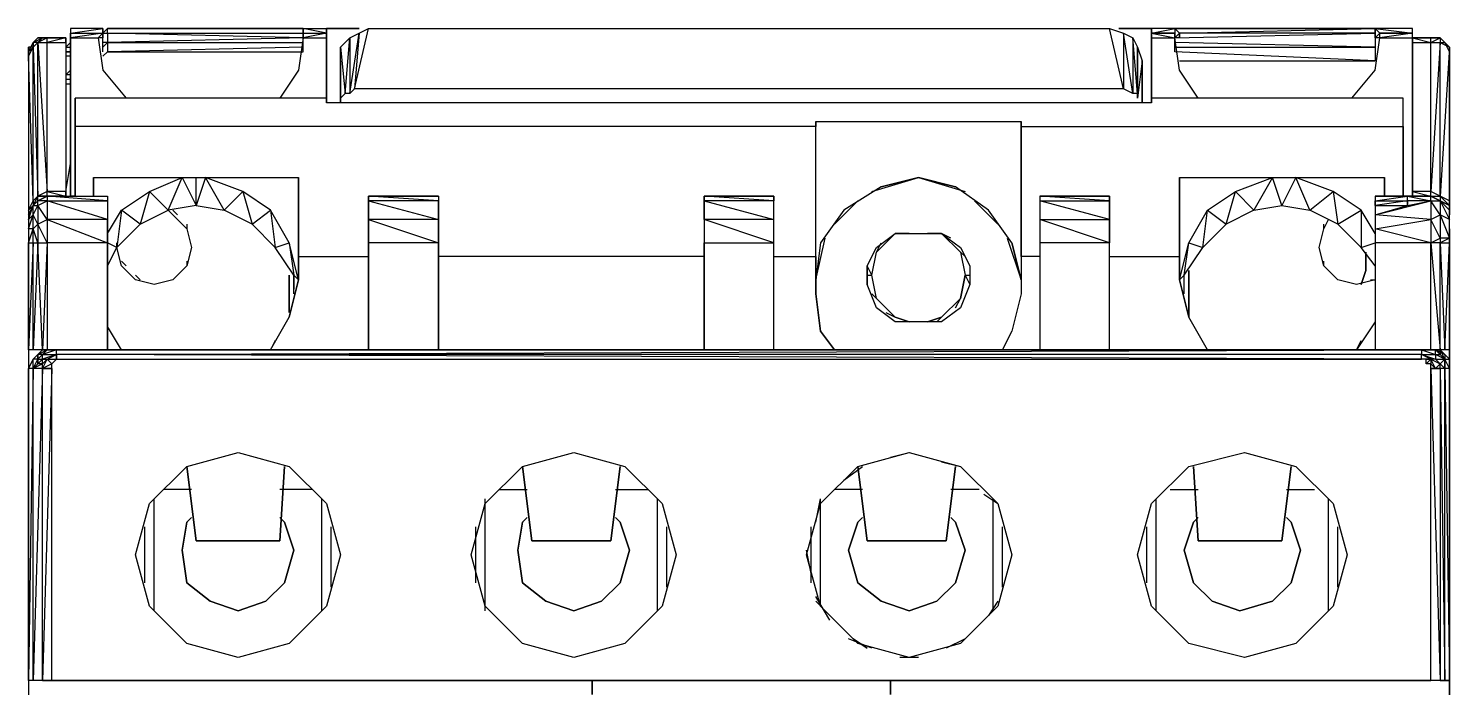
# Model space of a CAD drawing. Extents: x 0 to 45, y 0 to 74.8.
# Drawn here: x 0 to 44.97, y 53.93 to 74.81 of the extents above; entities that cross this region are included whole.
import ezdxf

# ---------------------------------------------------------------- set-up
doc = ezdxf.new("R2010")
doc.units = 0

# ---------------------------------------------------------------- blocks, each defined once
blk = doc.blocks.new('con-1')
at = {"flags": 128}
for points in [[(-22746.393, 27737.606), (-22746.393, 27737.459), (-22746.393, 27737.312), (-22746.393, 27732.292)], [(-22745.362, 27737.312), (-22745.509, 27737.312), (-22745.362, 27737.459), (-22745.214, 27737.606)], [(-22745.362, 27737.312), (-22745.362, 27737.606)], [(-22745.214, 27737.459), (-22745.214, 27737.606), (-22745.362, 27737.459), (-22745.214, 27737.459), (-22745.214, 27737.164), (-22745.362, 27737.164)], [(-22739.024, 27737.606), (-22739.024, 27737.459), (-22738.287, 27737.459), (-22739.024, 27737.606), (-22738.287, 27737.606)], [(-22739.024, 27737.312), (-22739.024, 27737.606), (-22739.024, 27737.459), (-22738.287, 27737.459), (-22739.024, 27737.312), (-22738.287, 27737.312)], [(-22738.287, 27735.395), (-22738.287, 27736.28), (-22738.287, 27737.606)], [(-22738.287, 27737.606), (-22738.287, 27736.28)], [(-22712.623, 27735.395), (-22712.623, 27735.543), (-22712.771, 27735.543), (-22713.066, 27735.69), (-22713.508, 27737.606), (-22713.066, 27737.459), (-22712.771, 27737.312), (-22712.623, 27737.017), (-22712.476, 27736.575), (-22712.476, 27735.248), (-22712.476, 27736.575), (-22712.623, 27735.395), (-22712.623, 27737.017), (-22712.623, 27735.543), (-22712.771, 27737.312), (-22712.771, 27735.543), (-22713.066, 27737.459), (-22713.066, 27735.69), (-22737.402, 27735.69), (-22737.55, 27735.543), (-22737.697, 27735.543), (-22737.845, 27735.395), (-22737.845, 27736.575), (-22737.845, 27735.248), (-22737.845, 27736.575), (-22737.845, 27737.017), (-22737.55, 27737.312), (-22737.255, 27737.459), (-22736.96, 27737.606), (-22713.508, 27737.606)], [(-22737.845, 27735.395), (-22737.845, 27737.017), (-22737.697, 27735.543), (-22737.55, 27737.312), (-22737.55, 27735.543), (-22737.255, 27737.459), (-22737.402, 27735.69), (-22736.96, 27737.606)], [(-22712.181, 27736.28), (-22712.181, 27737.606)], [(-22711.297, 27737.312), (-22711.297, 27737.459), (-22711.444, 27737.606), (-22711.444, 27737.459), (-22712.181, 27737.459), (-22711.444, 27737.606), (-22712.181, 27737.606), (-22712.181, 27736.28)], [(-22711.444, 27737.606), (-22705.107, 27737.606), (-22711.444, 27737.606), (-22711.444, 27737.312)], [(-22705.107, 27737.459), (-22705.107, 27737.606), (-22705.107, 27737.312), (-22705.107, 27737.606)], [(-22704.959, 27737.312), (-22704.959, 27737.459), (-22705.107, 27737.606), (-22705.107, 27737.459), (-22705.107, 27737.312), (-22704.959, 27737.459)], [(-22703.927, 27732.292), (-22703.927, 27737.312), (-22703.927, 27737.459), (-22703.927, 27737.606)], [(-22747.425, 27737.312), (-22747.572, 27737.164), (-22747.572, 27737.017)], [(-22747.425, 27737.312), (-22747.572, 27737.164), (-22747.278, 27737.312), (-22747.425, 27737.164)], [(-22747.572, 27737.017), (-22747.425, 27737.164), (-22747.572, 27737.164)], [(-22747.13, 27737.312), (-22747.278, 27737.312), (-22747.13, 27737.312), (-22747.425, 27737.312)], [(-22746.541, 27737.164), (-22746.541, 27732.439), (-22747.13, 27732.439), (-22747.13, 27737.164)], [(-22746.541, 27737.312), (-22746.541, 27737.164), (-22746.541, 27732.439), (-22746.541, 27732.292)], [(-22746.393, 27737.164), (-22746.541, 27737.017), (-22746.393, 27737.017)], [(-22746.246, 27732.292), (-22746.393, 27732.292), (-22746.393, 27737.312), (-22745.509, 27737.312), (-22745.362, 27736.28), (-22744.625, 27735.395)], [(-22745.362, 27736.869), (-22745.362, 27737.312), (-22745.362, 27737.459)], [(-22745.362, 27737.017), (-22745.214, 27737.164), (-22745.214, 27736.869), (-22745.362, 27736.722)], [(-22739.024, 27737.017), (-22745.214, 27736.869), (-22739.024, 27736.869), (-22739.024, 27737.312)], [(-22739.024, 27737.312), (-22745.214, 27737.164), (-22739.024, 27737.164)], [(-22739.024, 27737.312), (-22739.171, 27736.28), (-22739.761, 27735.395)], [(-22712.181, 27737.459), (-22711.444, 27737.459)], [(-22712.181, 27736.28), (-22712.181, 27737.312), (-22712.181, 27737.459), (-22711.444, 27737.312)], [(-22712.181, 27737.312), (-22711.444, 27737.312)], [(-22711.444, 27737.017), (-22705.107, 27737.017), (-22705.107, 27736.575), (-22711.444, 27736.869), (-22711.444, 27737.312), (-22705.107, 27737.459), (-22705.107, 27737.017), (-22711.444, 27737.164)], [(-22710.707, 27735.395), (-22711.297, 27736.28), (-22711.444, 27737.312), (-22711.297, 27737.459), (-22711.297, 27737.312), (-22711.444, 27737.312)], [(-22705.843, 27735.395), (-22705.107, 27736.28), (-22704.959, 27737.312), (-22705.107, 27737.312), (-22705.107, 27736.869)], [(-22703.927, 27737.312), (-22703.927, 27732.292), (-22704.222, 27732.292)], [(-22703.927, 27737.312), (-22703.927, 27737.164), (-22703.927, 27732.439), (-22703.927, 27732.292), (-22703.338, 27732.292)], [(-22703.927, 27732.439), (-22703.927, 27737.164), (-22703.338, 27737.164), (-22703.338, 27737.312)], [(-22703.338, 27737.312), (-22703.927, 27737.312), (-22703.338, 27737.164), (-22703.043, 27737.312), (-22703.043, 27737.164), (-22702.896, 27737.164), (-22703.043, 27737.312), (-22702.896, 27737.164), (-22702.748, 27737.017)], [(-22702.748, 27737.017), (-22702.896, 27737.164), (-22703.043, 27737.312), (-22703.338, 27737.312), (-22703.927, 27737.312), (-22703.927, 27737.164)], [(-22702.748, 27731.26), (-22702.748, 27731.555), (-22702.748, 27731.702), (-22702.748, 27731.849), (-22702.748, 27736.722), (-22702.748, 27732.144), (-22702.748, 27737.017), (-22703.043, 27732.292), (-22703.043, 27737.164), (-22703.338, 27732.439), (-22703.338, 27737.164), (-22703.043, 27737.164), (-22702.748, 27737.017)], [(-22747.72, 27736.869), (-22747.72, 27737.017), (-22747.72, 27736.869), (-22747.72, 27736.722), (-22747.72, 27731.849), (-22747.72, 27731.702), (-22747.72, 27731.555), (-22747.72, 27731.26), (-22747.72, 27730.818), (-22747.72, 27727.428), (-22747.72, 27716.946), (-22747.72, 27713.85), (-22747.72, 27687.138)], [(-22747.572, 27737.017), (-22747.72, 27737.017), (-22747.72, 27736.869), (-22747.72, 27736.722)], [(-22747.572, 27737.017), (-22747.72, 27736.869), (-22747.72, 27736.722)], [(-22747.72, 27736.722), (-22747.572, 27737.017)], [(-22746.393, 27736.722), (-22746.541, 27736.722)], [(-22703.927, 27736.132), (-22703.927, 27736.28), (-22703.927, 27736.869), (-22703.927, 27736.722)], [(-22702.748, 27736.722), (-22702.748, 27736.869), (-22702.748, 27737.017)], [(-22702.748, 27727.428), (-22702.748, 27730.818), (-22702.748, 27731.26), (-22702.748, 27731.555), (-22702.748, 27731.702), (-22702.748, 27731.849), (-22702.748, 27736.722)], [(-22746.393, 27736.132), (-22746.541, 27736.132), (-22746.393, 27736.28)], [(-22711.297, 27736.575), (-22705.107, 27736.575)], [(-22746.393, 27735.985), (-22746.541, 27735.985)], [(-22746.393, 27735.838), (-22746.541, 27735.838)], [(-22738.287, 27735.395), (-22746.246, 27735.395)], [(-22704.222, 27734.502), (-22704.222, 27735.395), (-22712.181, 27735.395), (-22712.181, 27735.248), (-22712.181, 27735.395)], [(-22704.222, 27734.502), (-22704.222, 27735.395)], [(-22712.181, 27735.248), (-22726.192, 27735.248), (-22734.888, 27735.248), (-22738.287, 27735.248)], [(-22724.129, 27730.376), (-22722.802, 27730.376), (-22722.802, 27734.502), (-22746.246, 27734.502)], [(-22722.802, 27730.376), (-22722.802, 27729.196), (-22722.655, 27728.017), (-22722.213, 27727.428), (-22722.655, 27728.017), (-22722.802, 27729.196), (-22722.802, 27730.376), (-22722.802, 27734.502), (-22722.802, 27734.659), (-22722.802, 27734.502)], [(-22716.603, 27730.818), (-22717.34, 27731.849), (-22718.38, 27732.586), (-22719.559, 27732.881), (-22720.739, 27732.586), (-22721.918, 27731.849), (-22722.655, 27730.818), (-22722.802, 27729.639), (-22722.802, 27734.659), (-22716.308, 27734.659)], [(-22716.308, 27734.502), (-22716.308, 27730.376), (-22716.308, 27734.502), (-22704.222, 27734.502)], [(-22746.541, 27732.439), (-22746.393, 27733.323)], [(-22745.656, 27732.292), (-22745.656, 27732.881), (-22742.856, 27732.881), (-22742.414, 27732.881)], [(-22745.214, 27731.112), (-22744.772, 27731.849), (-22743.888, 27732.439), (-22742.856, 27732.881)], [(-22742.414, 27731.997), (-22743.298, 27731.849), (-22742.856, 27732.881), (-22742.414, 27731.997), (-22742.414, 27732.881), (-22742.119, 27732.881), (-22739.171, 27732.881)], [(-22739.318, 27729.786), (-22739.908, 27730.67), (-22739.466, 27730.818), (-22740.055, 27731.849), (-22739.908, 27730.67), (-22740.645, 27731.407), (-22740.055, 27731.849), (-22740.94, 27732.439), (-22740.645, 27731.407), (-22741.529, 27731.849), (-22740.94, 27732.439), (-22742.119, 27732.881)], [(-22739.171, 27729.639), (-22739.171, 27730.376), (-22739.171, 27732.881), (-22739.171, 27730.376), (-22736.96, 27730.376)], [(-22721.033, 27732.439), (-22719.559, 27732.881), (-22718.077, 27732.439)], [(-22720.739, 27732.586), (-22719.559, 27732.881), (-22718.38, 27732.586)], [(-22713.508, 27730.376), (-22711.297, 27730.376), (-22711.297, 27732.881), (-22708.349, 27732.881), (-22707.612, 27732.881), (-22704.812, 27732.881)], [(-22711.297, 27732.881), (-22711.297, 27729.639), (-22711.002, 27730.818), (-22710.413, 27731.849), (-22709.528, 27732.439), (-22708.349, 27732.881)], [(-22705.107, 27731.112), (-22705.549, 27731.849), (-22705.549, 27730.67), (-22706.286, 27731.407), (-22705.549, 27731.849), (-22706.433, 27732.439), (-22706.286, 27731.407), (-22707.17, 27731.849), (-22706.433, 27732.439), (-22707.612, 27732.881)], [(-22747.425, 27732.144), (-22747.572, 27731.997), (-22747.72, 27731.702)], [(-22747.572, 27731.997), (-22747.425, 27732.292), (-22747.13, 27732.292), (-22747.13, 27732.439), (-22746.541, 27732.292), (-22747.13, 27732.292), (-22745.214, 27732.292), (-22745.214, 27732.144), (-22745.214, 27731.555), (-22745.214, 27730.818)], [(-22746.541, 27732.292), (-22746.541, 27732.439)], [(-22745.214, 27730.081), (-22744.919, 27730.67), (-22744.182, 27731.407), (-22743.298, 27731.849), (-22743.888, 27732.439), (-22744.182, 27731.407), (-22744.772, 27731.849), (-22744.919, 27730.67), (-22745.214, 27730.818)], [(-22734.741, 27732.292), (-22736.96, 27732.292)], [(-22734.741, 27730.818), (-22734.741, 27731.555), (-22736.96, 27731.555), (-22736.96, 27732.144), (-22734.741, 27731.555), (-22734.741, 27732.144), (-22736.96, 27732.144), (-22736.96, 27732.292), (-22736.96, 27732.144), (-22736.96, 27731.555), (-22736.96, 27730.818)], [(-22734.741, 27732.292), (-22734.741, 27732.144), (-22736.96, 27732.292), (-22734.741, 27732.292), (-22734.741, 27732.144), (-22734.741, 27731.555), (-22734.741, 27730.818)], [(-22724.129, 27727.428), (-22724.129, 27730.818), (-22724.129, 27731.555), (-22724.129, 27732.144), (-22724.129, 27732.292), (-22726.339, 27732.292)], [(-22724.129, 27727.428), (-22724.129, 27730.818), (-22724.129, 27731.555), (-22726.339, 27731.555), (-22726.339, 27732.144), (-22724.129, 27731.555), (-22724.129, 27732.144), (-22726.339, 27732.144), (-22726.339, 27732.292), (-22726.339, 27732.144), (-22726.339, 27731.555), (-22726.339, 27730.818)], [(-22722.213, 27731.407), (-22721.476, 27732.144)], [(-22717.782, 27732.144), (-22717.045, 27731.407)], [(-22713.508, 27727.428), (-22713.508, 27730.818), (-22713.508, 27731.555), (-22713.508, 27732.144), (-22713.508, 27732.292), (-22715.719, 27732.292), (-22715.719, 27732.144), (-22715.719, 27731.555), (-22715.719, 27730.818), (-22715.719, 27727.428)], [(-22715.719, 27732.292), (-22713.508, 27732.292), (-22713.508, 27732.144), (-22715.719, 27732.292), (-22715.719, 27732.144), (-22713.508, 27732.144), (-22713.508, 27731.555), (-22715.719, 27732.144), (-22715.719, 27731.555), (-22713.508, 27731.555), (-22713.508, 27730.818), (-22715.719, 27731.555), (-22715.719, 27730.818)], [(-22705.107, 27732.292), (-22705.107, 27732.144), (-22705.107, 27731.997), (-22705.107, 27731.702), (-22705.107, 27731.26), (-22705.107, 27730.818), (-22705.107, 27727.428)], [(-22704.075, 27731.997), (-22704.075, 27732.144), (-22705.107, 27731.997), (-22705.107, 27732.144), (-22704.075, 27732.144), (-22704.075, 27732.292), (-22703.338, 27732.292)], [(-22705.107, 27731.997), (-22704.075, 27731.997), (-22704.075, 27732.144), (-22704.075, 27732.292), (-22705.107, 27732.292)], [(-22705.107, 27731.997), (-22705.107, 27731.702), (-22704.075, 27731.997), (-22703.338, 27732.144), (-22703.338, 27732.292)], [(-22704.075, 27732.144), (-22704.075, 27731.997)], [(-22703.338, 27732.292), (-22703.927, 27732.292), (-22703.927, 27732.439)], [(-22703.338, 27732.292), (-22703.043, 27732.292), (-22703.338, 27732.439)], [(-22702.748, 27731.997), (-22703.043, 27732.144), (-22703.338, 27732.292)], [(-22703.338, 27732.292), (-22703.043, 27732.144), (-22702.748, 27731.997)], [(-22703.043, 27732.144), (-22703.338, 27732.292)], [(-22702.748, 27732.144), (-22702.748, 27731.702), (-22702.748, 27731.997)], [(-22747.72, 27731.849), (-22747.72, 27731.702), (-22747.572, 27731.997)], [(-22747.72, 27731.702), (-22747.572, 27731.997)], [(-22747.572, 27731.702), (-22747.572, 27731.997)], [(-22747.572, 27730.818), (-22747.572, 27731.26), (-22747.572, 27731.702)], [(-22743.298, 27731.849), (-22743.151, 27731.702), (-22742.708, 27731.26), (-22742.561, 27730.67), (-22742.708, 27730.081), (-22743.151, 27729.639), (-22743.74, 27729.491), (-22744.33, 27729.639), (-22744.772, 27730.081), (-22744.919, 27730.67), (-22744.919, 27730.818)], [(-22743.151, 27731.849), (-22743.003, 27731.702)], [(-22705.107, 27731.702), (-22705.107, 27731.26), (-22703.338, 27731.555), (-22703.338, 27730.818), (-22705.107, 27731.26), (-22705.107, 27730.818)], [(-22702.748, 27731.702), (-22702.748, 27731.997)], [(-22702.748, 27731.702), (-22702.748, 27731.849)], [(-22742.708, 27731.407), (-22742.708, 27731.26)], [(-22706.286, 27729.639), (-22706.728, 27730.081), (-22706.875, 27730.67), (-22706.728, 27731.26), (-22706.728, 27731.407)], [(-22706.728, 27731.26), (-22706.58, 27731.555)], [(-22745.214, 27730.818), (-22747.13, 27730.818), (-22747.13, 27727.428), (-22747.72, 27727.428), (-22747.72, 27716.946)], [(-22747.72, 27730.818), (-22747.72, 27727.428), (-22747.72, 27730.818), (-22747.572, 27730.818), (-22747.72, 27727.428)], [(-22722.655, 27730.818), (-22722.802, 27729.639), (-22722.507, 27730.965)], [(-22721.181, 27730.081), (-22720.886, 27730.67), (-22720.296, 27731.112), (-22718.823, 27731.112), (-22718.224, 27730.67), (-22717.93, 27730.081), (-22717.93, 27729.491), (-22718.224, 27728.754), (-22718.823, 27728.312), (-22720.296, 27728.312), (-22720.886, 27728.754), (-22721.181, 27729.491), (-22721.181, 27730.081), (-22721.181, 27729.491), (-22721.181, 27730.081), (-22721.181, 27729.491)], [(-22721.033, 27729.196), (-22720.886, 27729.049), (-22721.033, 27729.786), (-22720.886, 27730.523), (-22720.296, 27731.112)], [(-22720.296, 27728.459), (-22720.886, 27729.049), (-22721.033, 27729.786), (-22720.886, 27730.523), (-22720.296, 27731.112), (-22719.854, 27731.112), (-22720.296, 27731.112), (-22720.149, 27731.112)], [(-22720.886, 27730.523), (-22720.739, 27730.818)], [(-22718.823, 27731.112), (-22719.265, 27731.112), (-22718.823, 27731.112), (-22718.224, 27730.523), (-22718.077, 27729.786), (-22718.224, 27729.049), (-22718.077, 27729.786), (-22717.93, 27729.491)], [(-22718.528, 27730.965), (-22718.823, 27731.112), (-22718.224, 27730.523)], [(-22716.75, 27730.965), (-22716.308, 27729.639), (-22716.603, 27730.818), (-22716.308, 27729.639)], [(-22716.161, 27713.85), (-22702.748, 27713.85), (-22702.748, 27716.946), (-22703.043, 27716.946), (-22702.748, 27716.946), (-22702.748, 27727.428), (-22703.338, 27727.428), (-22703.338, 27730.818), (-22703.043, 27727.428), (-22703.043, 27730.818), (-22702.748, 27730.818), (-22702.748, 27730.965), (-22703.043, 27730.818), (-22702.896, 27727.428), (-22702.748, 27730.818), (-22702.748, 27727.428), (-22702.748, 27716.946), (-22702.748, 27713.85), (-22702.748, 27687.138)], [(-22713.508, 27727.428), (-22713.508, 27730.818), (-22715.719, 27730.818), (-22715.719, 27727.428)], [(-22711.297, 27729.639), (-22711.15, 27729.786), (-22711.002, 27730.818), (-22710.56, 27730.67)], [(-22705.107, 27730.081), (-22705.549, 27730.67), (-22705.107, 27730.818)], [(-22703.338, 27730.818), (-22703.043, 27730.965), (-22703.043, 27730.818), (-22703.338, 27730.818), (-22705.107, 27730.818), (-22705.107, 27727.428)], [(-22702.748, 27730.965), (-22703.043, 27730.965)], [(-22739.171, 27730.376), (-22739.171, 27729.639)], [(-22726.339, 27730.376), (-22734.741, 27730.376)], [(-22718.077, 27730.376), (-22718.224, 27730.523), (-22718.077, 27729.786), (-22717.93, 27729.786)], [(-22715.719, 27730.376), (-22716.308, 27730.376), (-22716.308, 27729.196), (-22716.603, 27728.017)], [(-22716.308, 27730.376), (-22716.308, 27729.196), (-22716.603, 27728.017)], [(-22710.413, 27727.428), (-22711.002, 27728.459), (-22711.297, 27729.639), (-22711.297, 27730.376)], [(-22711.15, 27729.196), (-22711.15, 27729.786), (-22710.56, 27730.67)], [(-22744.625, 27730.081), (-22744.772, 27730.228)], [(-22742.708, 27730.228), (-22742.708, 27730.081)], [(-22721.181, 27729.786), (-22721.033, 27729.786), (-22721.181, 27730.081)], [(-22706.728, 27730.081), (-22706.728, 27730.228)], [(-22744.182, 27729.639), (-22744.33, 27729.786)], [(-22743.003, 27729.786), (-22743.151, 27729.639)], [(-22739.908, 27727.722), (-22740.055, 27727.428), (-22739.466, 27728.459), (-22739.171, 27729.639)], [(-22739.318, 27729.196), (-22739.318, 27729.786), (-22739.318, 27729.344)], [(-22711.15, 27729.344), (-22711.15, 27729.786)], [(-22705.254, 27729.639), (-22705.107, 27729.639), (-22705.696, 27729.491), (-22706.286, 27729.639), (-22706.433, 27729.786)], [(-22720.591, 27728.607), (-22720.296, 27728.459), (-22720.886, 27729.049)], [(-22718.224, 27729.049), (-22718.823, 27728.459)], [(-22718.38, 27728.754), (-22718.224, 27729.049), (-22718.823, 27728.459)], [(-22744.772, 27727.428), (-22745.214, 27728.165)], [(-22718.823, 27728.459), (-22718.97, 27728.312)], [(-22705.107, 27728.312), (-22705.696, 27727.428), (-22705.549, 27727.722)], [(-22747.13, 27727.428), (-22747.72, 27727.428)], [(-22747.72, 27726.829), (-22747.572, 27727.133), (-22747.425, 27727.28), (-22747.278, 27727.428), (-22746.983, 27727.428), (-22703.338, 27727.428), (-22703.19, 27727.428), (-22702.896, 27727.28), (-22702.748, 27727.133), (-22702.748, 27726.829), (-22702.748, 27716.946)], [(-22746.835, 27727.28), (-22746.835, 27727.428), (-22747.13, 27727.428), (-22746.835, 27727.428), (-22747.278, 27727.28), (-22746.835, 27727.28), (-22747.278, 27727.133), (-22747.13, 27727.133), (-22747.278, 27726.977), (-22747.278, 27727.133), (-22747.425, 27726.977), (-22747.572, 27726.829), (-22747.425, 27727.133)], [(-22747.425, 27727.133), (-22747.572, 27727.133), (-22747.425, 27727.28), (-22747.278, 27727.428), (-22746.983, 27727.428)], [(-22747.278, 27727.28), (-22747.425, 27727.28)], [(-22746.983, 27716.946), (-22746.983, 27726.829), (-22747.278, 27716.946), (-22746.983, 27716.946), (-22703.338, 27716.946), (-22703.338, 27726.829), (-22703.338, 27726.977), (-22703.485, 27726.977), (-22703.485, 27727.133), (-22703.338, 27727.133), (-22703.633, 27727.133), (-22703.633, 27727.28), (-22703.19, 27727.28), (-22703.19, 27727.133), (-22703.043, 27726.977), (-22703.19, 27727.133), (-22702.896, 27727.133), (-22703.043, 27727.28), (-22702.896, 27727.133), (-22702.896, 27726.829), (-22702.896, 27727.133), (-22703.043, 27726.977), (-22702.896, 27727.133), (-22703.043, 27727.28), (-22703.043, 27727.428), (-22703.19, 27727.428), (-22703.043, 27727.428), (-22703.043, 27727.28)], [(-22747.278, 27727.28), (-22747.13, 27727.428), (-22747.278, 27727.428), (-22746.983, 27727.428)], [(-22746.983, 27726.977), (-22747.13, 27727.133), (-22746.835, 27727.28)], [(-22703.633, 27727.428), (-22746.835, 27727.428)], [(-22703.485, 27727.133), (-22703.633, 27727.133), (-22746.835, 27727.28)], [(-22702.896, 27727.133), (-22703.19, 27727.28), (-22703.043, 27727.28), (-22703.19, 27727.428), (-22703.338, 27727.428), (-22703.485, 27727.428), (-22703.633, 27727.428)], [(-22703.633, 27727.428), (-22703.485, 27727.428), (-22703.338, 27727.428), (-22703.19, 27727.428)], [(-22703.633, 27727.428), (-22703.19, 27727.28), (-22703.19, 27727.428)], [(-22703.338, 27727.428), (-22703.485, 27727.428)], [(-22747.72, 27726.829), (-22747.572, 27727.133)], [(-22747.278, 27726.829), (-22747.278, 27726.977), (-22747.572, 27726.829), (-22747.572, 27727.133), (-22747.72, 27726.829)], [(-22746.983, 27726.829), (-22747.278, 27726.829), (-22747.572, 27726.829), (-22747.72, 27726.829)], [(-22703.338, 27726.829), (-22703.043, 27716.946), (-22703.338, 27716.946), (-22746.983, 27716.946), (-22747.278, 27716.946), (-22747.278, 27726.829), (-22747.572, 27716.946), (-22747.572, 27726.829), (-22747.72, 27716.946)], [(-22747.278, 27726.829), (-22747.278, 27726.977), (-22747.425, 27726.977)], [(-22747.278, 27726.829), (-22747.13, 27727.133)], [(-22746.835, 27727.133), (-22703.633, 27727.133)], [(-22703.485, 27726.977), (-22703.338, 27727.133), (-22703.338, 27726.977), (-22703.19, 27726.829), (-22703.338, 27726.829), (-22703.043, 27726.829), (-22703.043, 27716.946), (-22703.338, 27716.946)], [(-22703.043, 27726.829), (-22703.19, 27726.829)], [(-22703.043, 27726.829), (-22703.043, 27726.977)], [(-22717.487, 27722.85), (-22717.045, 27722.555), (-22716.603, 27720.934), (-22717.045, 27719.304), (-22718.224, 27718.125), (-22719.854, 27717.683), (-22721.476, 27718.125), (-22722.655, 27719.304), (-22723.097, 27720.934), (-22722.655, 27722.555), (-22721.476, 27723.734), (-22719.854, 27724.176)], [(-22720.444, 27724.029), (-22719.854, 27724.176), (-22718.224, 27723.734)], [(-22721.918, 27723.292), (-22721.328, 27723.734)], [(-22718.823, 27723.882), (-22718.224, 27723.734), (-22717.045, 27722.555)], [(-22743.74, 27719.156), (-22743.74, 27722.703)], [(-22742.561, 27722.997), (-22743.445, 27722.997)], [(-22738.729, 27722.997), (-22739.761, 27722.997)], [(-22738.434, 27719.156), (-22738.434, 27722.703)], [(-22733.267, 27719.156), (-22733.267, 27722.703)], [(-22732.825, 27722.997), (-22731.94, 27722.997)], [(-22729.14, 27722.997), (-22728.108, 27722.997)], [(-22727.813, 27719.156), (-22727.813, 27722.703)], [(-22722.802, 27721.966), (-22722.655, 27722.703)], [(-22722.655, 27719.304), (-22722.655, 27722.703)], [(-22721.328, 27722.997), (-22722.213, 27722.997)], [(-22717.635, 27722.997), (-22718.528, 27722.997)], [(-22717.193, 27719.156), (-22717.193, 27722.703)], [(-22712.034, 27719.156), (-22712.034, 27722.703)], [(-22711.592, 27722.997), (-22710.707, 27722.997)], [(-22707.907, 27722.997), (-22707.023, 27722.997)], [(-22706.58, 27719.156), (-22706.58, 27722.703)], [(-22744.035, 27720.049), (-22744.035, 27721.818)], [(-22738.139, 27719.902), (-22738.139, 27721.818)], [(-22733.562, 27720.049), (-22733.562, 27721.818)], [(-22727.519, 27719.902), (-22727.519, 27721.818)], [(-22722.949, 27720.049), (-22722.949, 27721.818)], [(-22716.898, 27719.902), (-22716.898, 27721.818)], [(-22712.329, 27720.049), (-22712.329, 27721.818)], [(-22706.286, 27719.902), (-22706.286, 27721.818)], [(-22722.949, 27720.344), (-22723.097, 27721.081)], [(-22722.36, 27718.862), (-22722.802, 27719.607)], [(-22722.36, 27719.009), (-22722.802, 27719.46)], [(-22717.045, 27719.46), (-22717.34, 27719.009)], [(-22721.033, 27717.977), (-22721.77, 27718.272)], [(-22718.077, 27718.272), (-22718.675, 27717.977)], [(-22719.559, 27717.683), (-22720.149, 27717.683)], [(-22747.278, 27716.946), (-22747.72, 27716.946)], [(-22747.278, 27716.946), (-22747.72, 27716.946), (-22747.72, 27713.85)], [(-22720.444, 27716.946), (-22729.877, 27716.946)], [(-22720.444, 27716.503), (-22720.444, 27716.946), (-22729.877, 27716.946)], [(-22720.444, 27716.946), (-22720.444, 27716.503)]]:
    blk.add_lwpolyline(points, dxfattribs=at)
for points in [[(-22745.362, 27737.459), (-22745.362, 27737.606), (-22746.393, 27737.606), (-22746.393, 27737.459), (-22745.362, 27737.606)], [(-22745.214, 27737.606), (-22739.024, 27737.606)], [(-22738.287, 27737.606), (-22737.255, 27737.606)], [(-22713.213, 27737.606), (-22712.181, 27737.606)], [(-22711.297, 27737.459), (-22705.107, 27737.606), (-22705.107, 27737.459), (-22711.297, 27737.459)], [(-22705.107, 27737.606), (-22705.107, 27737.459), (-22705.107, 27737.606)], [(-22704.959, 27737.459), (-22703.927, 27737.459), (-22704.959, 27737.312), (-22703.927, 27737.312), (-22703.927, 27737.459), (-22703.927, 27737.606), (-22705.107, 27737.606), (-22703.927, 27737.459)], [(-22747.572, 27737.017), (-22747.72, 27736.869), (-22747.572, 27737.164)], [(-22747.572, 27737.017), (-22747.572, 27737.164)], [(-22747.13, 27737.164), (-22747.13, 27737.312), (-22747.425, 27737.164)], [(-22747.425, 27737.312), (-22747.13, 27737.312), (-22747.278, 27737.312)], [(-22747.425, 27732.292), (-22747.425, 27737.164), (-22747.13, 27732.439), (-22747.425, 27732.292)], [(-22746.541, 27737.164), (-22746.541, 27737.312), (-22747.13, 27737.164)], [(-22746.541, 27737.312), (-22747.13, 27737.312), (-22746.541, 27737.312)], [(-22746.541, 27737.312), (-22747.13, 27737.312), (-22746.541, 27737.312)], [(-22746.541, 27737.312), (-22747.13, 27737.312), (-22746.541, 27737.312)], [(-22746.541, 27737.017), (-22746.393, 27737.164)], [(-22745.362, 27737.459), (-22746.393, 27737.312), (-22746.393, 27737.459)], [(-22745.362, 27737.459), (-22745.362, 27737.312)], [(-22739.024, 27737.459), (-22739.024, 27737.312), (-22745.214, 27737.459)], [(-22739.024, 27737.312), (-22739.024, 27737.459)], [(-22711.444, 27737.459), (-22711.444, 27737.312)], [(-22705.107, 27737.312), (-22705.107, 27737.459)], [(-22703.338, 27737.312), (-22703.927, 27737.312), (-22703.338, 27737.312)], [(-22703.338, 27737.312), (-22703.927, 27737.312)], [(-22703.927, 27737.164), (-22703.927, 27737.017)], [(-22703.338, 27737.312), (-22703.043, 27737.312)], [(-22702.896, 27737.164), (-22702.748, 27737.017), (-22702.748, 27736.869), (-22702.896, 27737.164)], [(-22747.72, 27736.722), (-22747.72, 27736.869)], [(-22747.72, 27731.849), (-22747.572, 27732.144), (-22747.72, 27736.722)], [(-22747.572, 27732.144), (-22747.572, 27737.017), (-22747.425, 27732.292), (-22747.572, 27732.144)], [(-22746.393, 27736.869), (-22746.541, 27736.869)], [(-22702.748, 27737.017), (-22702.748, 27736.722)], [(-22702.748, 27736.869), (-22702.748, 27736.722)], [(-22738.287, 27736.28), (-22738.287, 27735.395)], [(-22712.181, 27735.395), (-22712.181, 27736.28)], [(-22746.246, 27734.502), (-22746.246, 27735.395)], [(-22738.287, 27735.395), (-22738.287, 27735.248)], [(-22746.246, 27732.292), (-22746.246, 27734.502)], [(-22716.308, 27734.502), (-22716.308, 27734.659)], [(-22704.222, 27734.502), (-22704.222, 27732.292)], [(-22745.656, 27732.292), (-22745.656, 27732.881)], [(-22742.414, 27731.997), (-22741.529, 27731.849), (-22742.119, 27732.881), (-22742.414, 27731.997)], [(-22711.297, 27730.376), (-22711.297, 27732.881), (-22711.297, 27729.639)], [(-22707.612, 27732.881), (-22708.054, 27731.997), (-22708.349, 27732.881), (-22708.939, 27731.849), (-22708.054, 27731.997), (-22707.17, 27731.849)], [(-22704.812, 27732.292), (-22704.812, 27732.881)], [(-22747.572, 27731.997), (-22747.72, 27731.849), (-22747.572, 27732.144), (-22747.572, 27731.997)], [(-22747.572, 27731.997), (-22747.425, 27732.144), (-22747.425, 27732.292)], [(-22747.425, 27732.144), (-22747.572, 27731.997), (-22747.425, 27732.144)], [(-22747.572, 27731.997), (-22747.425, 27731.997), (-22747.425, 27732.144)], [(-22747.425, 27732.292), (-22747.13, 27732.292)], [(-22747.13, 27732.144), (-22747.425, 27732.144), (-22747.13, 27732.292), (-22747.13, 27732.144)], [(-22747.425, 27732.144), (-22747.13, 27732.292)], [(-22747.13, 27731.555), (-22747.425, 27731.997), (-22747.13, 27732.144), (-22747.13, 27731.555)], [(-22745.214, 27732.144), (-22747.13, 27732.292), (-22745.214, 27732.292), (-22745.214, 27732.144)], [(-22747.13, 27731.555), (-22745.214, 27730.818), (-22745.214, 27731.555), (-22747.13, 27732.144), (-22745.214, 27732.144), (-22745.214, 27731.555)], [(-22726.339, 27732.292), (-22724.129, 27732.292), (-22724.129, 27732.144)], [(-22709.528, 27732.439), (-22708.939, 27731.849), (-22709.823, 27731.407)], [(-22704.075, 27732.292), (-22705.107, 27732.292), (-22704.075, 27732.292)], [(-22704.075, 27732.292), (-22705.107, 27732.292), (-22705.107, 27732.144)], [(-22705.107, 27731.702), (-22703.338, 27732.144), (-22703.338, 27731.555), (-22705.107, 27731.702)], [(-22703.338, 27732.144), (-22704.075, 27732.144), (-22704.075, 27732.292), (-22703.338, 27732.144)], [(-22704.075, 27732.292), (-22703.338, 27732.292)], [(-22703.338, 27732.439), (-22703.927, 27732.439), (-22703.338, 27732.292)], [(-22703.927, 27732.292), (-22703.338, 27732.292)], [(-22703.043, 27732.144), (-22703.338, 27732.292), (-22703.043, 27732.292), (-22703.043, 27732.144)], [(-22703.043, 27732.144), (-22703.043, 27731.702), (-22703.338, 27732.144)], [(-22702.748, 27732.144), (-22703.043, 27732.292), (-22702.748, 27731.997)], [(-22702.748, 27731.849), (-22702.748, 27731.997), (-22703.043, 27732.144), (-22702.748, 27731.849)], [(-22703.043, 27732.144), (-22702.748, 27731.555), (-22702.748, 27731.849)], [(-22702.748, 27731.849), (-22702.748, 27732.144), (-22702.748, 27731.849)], [(-22747.572, 27731.997), (-22747.72, 27731.702), (-22747.72, 27731.555)], [(-22747.572, 27731.702), (-22747.72, 27731.555), (-22747.72, 27731.26)], [(-22747.572, 27731.702), (-22747.425, 27731.997), (-22747.425, 27731.407), (-22747.572, 27731.702)], [(-22710.413, 27731.849), (-22709.823, 27731.407), (-22710.56, 27730.67)], [(-22703.043, 27731.702), (-22703.043, 27730.965), (-22703.338, 27731.555)], [(-22703.043, 27731.702), (-22702.748, 27730.965), (-22702.748, 27731.555), (-22703.043, 27731.702)], [(-22702.748, 27731.997), (-22702.748, 27731.702)], [(-22747.72, 27731.26), (-22747.72, 27730.818), (-22747.572, 27731.26)], [(-22747.572, 27731.26), (-22747.425, 27731.407), (-22747.425, 27730.818)], [(-22747.425, 27731.407), (-22747.13, 27731.555), (-22747.13, 27730.818)], [(-22736.96, 27730.818), (-22736.96, 27731.555), (-22734.741, 27730.818)], [(-22726.339, 27730.818), (-22724.129, 27730.818), (-22726.339, 27731.555)], [(-22702.748, 27730.965), (-22702.748, 27730.818), (-22702.748, 27731.26)], [(-22747.572, 27730.818), (-22747.425, 27730.818), (-22747.572, 27727.428)], [(-22747.425, 27730.818), (-22747.13, 27730.818), (-22747.278, 27727.428)], [(-22745.214, 27730.818), (-22745.214, 27727.428)], [(-22739.171, 27729.639), (-22739.466, 27730.818), (-22739.318, 27729.786)], [(-22736.96, 27727.428), (-22736.96, 27730.818)], [(-22734.741, 27730.818), (-22734.741, 27727.428)], [(-22726.339, 27727.428), (-22726.339, 27730.818)], [(-22720.886, 27730.67), (-22720.296, 27731.112), (-22718.823, 27731.112), (-22718.224, 27730.67), (-22717.93, 27730.081), (-22717.93, 27729.491), (-22718.224, 27728.754), (-22718.823, 27728.312), (-22720.296, 27728.312), (-22720.886, 27728.754), (-22721.181, 27729.491), (-22721.181, 27730.081)], [(-22705.401, 27729.933), (-22705.401, 27730.523), (-22705.401, 27729.933), (-22705.549, 27729.491)], [(-22711.002, 27728.459), (-22711.002, 27729.933), (-22711.002, 27728.459)], [(-22739.466, 27728.607), (-22739.466, 27729.786)], [(-22739.466, 27728.459), (-22739.171, 27729.639)], [(-22711.297, 27729.639), (-22711.002, 27728.459)], [(-22720.296, 27728.459), (-22719.854, 27728.312)], [(-22719.265, 27728.312), (-22718.823, 27728.459)], [(-22716.898, 27727.428), (-22716.603, 27728.017)], [(-22747.572, 27727.133), (-22747.425, 27727.28), (-22747.278, 27727.428), (-22747.572, 27727.133)], [(-22747.13, 27727.428), (-22747.278, 27727.428), (-22747.425, 27727.28)], [(-22747.278, 27727.28), (-22747.425, 27727.133), (-22747.278, 27727.133)], [(-22747.425, 27727.28), (-22747.425, 27727.133)], [(-22747.278, 27727.428), (-22746.983, 27727.428), (-22747.13, 27727.428), (-22747.278, 27727.428)], [(-22746.835, 27727.428), (-22746.983, 27727.428), (-22747.13, 27727.428)], [(-22703.633, 27727.428), (-22746.835, 27727.428)], [(-22746.835, 27727.28), (-22703.633, 27727.428), (-22703.633, 27727.28)], [(-22746.835, 27727.28), (-22746.835, 27727.133)], [(-22703.633, 27727.428), (-22703.19, 27727.428), (-22703.338, 27727.428), (-22703.633, 27727.428)], [(-22703.338, 27727.133), (-22703.633, 27727.28), (-22703.19, 27727.133), (-22703.338, 27727.133)], [(-22703.19, 27727.428), (-22703.043, 27727.428)], [(-22703.043, 27727.428), (-22702.896, 27727.28), (-22702.896, 27727.133), (-22703.043, 27727.428)], [(-22747.72, 27716.946), (-22747.72, 27726.829)], [(-22747.425, 27726.977), (-22747.425, 27727.133)], [(-22747.278, 27726.829), (-22746.983, 27726.829), (-22746.983, 27726.977)], [(-22746.983, 27726.977), (-22747.13, 27727.133), (-22746.835, 27727.133), (-22746.983, 27726.977)], [(-22703.338, 27727.133), (-22703.043, 27726.977), (-22703.19, 27726.829)], [(-22703.043, 27726.829), (-22702.896, 27716.946), (-22702.896, 27726.829), (-22703.043, 27726.977), (-22702.896, 27726.829)], [(-22702.896, 27727.133), (-22702.748, 27727.133), (-22702.748, 27726.829), (-22702.896, 27727.133)], [(-22702.748, 27716.946), (-22702.748, 27726.829), (-22702.896, 27726.829)], [(-22742.708, 27718.125), (-22743.888, 27719.304), (-22744.33, 27720.934), (-22743.888, 27722.555), (-22742.708, 27723.734), (-22741.087, 27724.176), (-22739.466, 27723.734), (-22738.287, 27722.555), (-22737.845, 27720.934), (-22738.287, 27719.304), (-22739.466, 27718.125), (-22741.087, 27717.683)], [(-22739.466, 27718.125), (-22741.087, 27717.683), (-22742.708, 27718.125), (-22743.888, 27719.304), (-22744.33, 27720.934), (-22743.888, 27722.555), (-22742.708, 27723.734), (-22741.087, 27724.176), (-22739.466, 27723.734), (-22738.287, 27722.555), (-22737.845, 27720.934), (-22738.287, 27719.304)], [(-22732.088, 27718.125), (-22733.267, 27719.304), (-22733.709, 27720.934), (-22733.267, 27722.555), (-22732.088, 27723.734), (-22730.466, 27724.176), (-22728.845, 27723.734), (-22727.666, 27722.555), (-22727.224, 27720.934), (-22727.666, 27719.304), (-22728.845, 27718.125), (-22730.466, 27717.683)], [(-22728.845, 27718.125), (-22730.466, 27717.683), (-22732.088, 27718.125), (-22733.267, 27719.304), (-22733.709, 27720.934), (-22733.267, 27722.555), (-22732.088, 27723.734), (-22730.466, 27724.176), (-22728.845, 27723.734), (-22727.666, 27722.555), (-22727.224, 27720.934), (-22727.666, 27719.304)], [(-22711.002, 27718.125), (-22712.181, 27719.304), (-22712.623, 27720.934), (-22712.181, 27722.555), (-22711.002, 27723.734), (-22709.233, 27724.176), (-22707.612, 27723.734), (-22706.433, 27722.555), (-22705.991, 27720.934), (-22706.433, 27719.304), (-22707.612, 27718.125), (-22709.233, 27717.683)], [(-22707.612, 27718.125), (-22709.233, 27717.683), (-22711.002, 27718.125), (-22712.181, 27719.304), (-22712.623, 27720.934), (-22712.181, 27722.555), (-22711.002, 27723.734), (-22709.233, 27724.176), (-22707.612, 27723.734), (-22706.433, 27722.555), (-22705.991, 27720.934), (-22706.433, 27719.304)], [(-22742.414, 27721.376), (-22742.708, 27723.734), (-22742.414, 27721.376), (-22739.761, 27721.376), (-22739.613, 27723.734), (-22739.761, 27721.376)], [(-22731.793, 27721.376), (-22732.088, 27723.734)], [(-22729.287, 27721.376), (-22728.992, 27723.734), (-22729.287, 27721.376), (-22731.793, 27721.376)], [(-22721.181, 27721.376), (-22721.476, 27723.734), (-22721.181, 27721.376), (-22718.675, 27721.376), (-22718.38, 27723.734), (-22718.675, 27721.376)], [(-22710.707, 27721.376), (-22710.855, 27723.734), (-22710.707, 27721.376), (-22708.054, 27721.376), (-22707.76, 27723.734), (-22708.054, 27721.376)], [(-22742.561, 27722.113), (-22742.708, 27721.966), (-22742.856, 27721.081), (-22742.708, 27721.966)], [(-22742.856, 27721.081), (-22742.708, 27720.049), (-22741.972, 27719.46), (-22741.087, 27719.156), (-22740.203, 27719.46), (-22739.613, 27720.049), (-22739.318, 27721.081), (-22739.613, 27721.966), (-22739.761, 27722.113), (-22739.613, 27721.966), (-22739.318, 27721.081), (-22739.613, 27720.049), (-22740.203, 27719.46), (-22741.087, 27719.156), (-22741.972, 27719.46), (-22742.708, 27720.049)], [(-22731.94, 27722.113), (-22732.088, 27721.966), (-22732.235, 27721.081), (-22732.088, 27721.966)], [(-22732.235, 27721.081), (-22732.088, 27720.049), (-22731.351, 27719.46), (-22730.466, 27719.156), (-22729.582, 27719.46), (-22728.992, 27720.049), (-22728.698, 27721.081), (-22728.992, 27721.966), (-22729.14, 27722.113), (-22728.992, 27721.966), (-22728.698, 27721.081), (-22728.992, 27720.049), (-22729.582, 27719.46), (-22730.466, 27719.156), (-22731.351, 27719.46), (-22732.088, 27720.049)], [(-22721.328, 27722.113), (-22721.476, 27721.966), (-22721.77, 27721.081), (-22721.476, 27721.966)], [(-22721.77, 27721.081), (-22721.476, 27720.049), (-22720.739, 27719.46), (-22719.854, 27719.156), (-22718.97, 27719.46), (-22718.38, 27720.049), (-22718.077, 27721.081), (-22718.38, 27721.966), (-22718.528, 27722.113), (-22718.38, 27721.966), (-22718.077, 27721.081), (-22718.38, 27720.049), (-22718.97, 27719.46), (-22719.854, 27719.156), (-22720.739, 27719.46), (-22721.476, 27720.049)], [(-22710.707, 27722.113), (-22710.855, 27721.966), (-22711.15, 27721.081), (-22710.855, 27721.966)], [(-22711.15, 27721.081), (-22710.855, 27720.049), (-22710.265, 27719.46), (-22709.381, 27719.156), (-22708.349, 27719.46), (-22707.76, 27720.049), (-22707.465, 27721.081), (-22707.76, 27721.966), (-22707.907, 27722.113), (-22707.76, 27721.966), (-22707.465, 27721.081), (-22707.76, 27720.049), (-22708.349, 27719.46), (-22709.381, 27719.156), (-22710.265, 27719.46), (-22710.855, 27720.049)], [(-22721.623, 27718.272), (-22721.181, 27717.977)], [(-22729.877, 27716.503), (-22729.877, 27716.946)], [(-22720.444, 27716.503), (-22720.444, 27716.946)]]:
    blk.add_lwpolyline(points, close=True, dxfattribs=at)

msp = doc.modelspace()

# ---------------------------------------------------------------- block references
msp.add_blockref('con-1', (22747.72, -27662.793))

doc.saveas('drawing.dxf')
